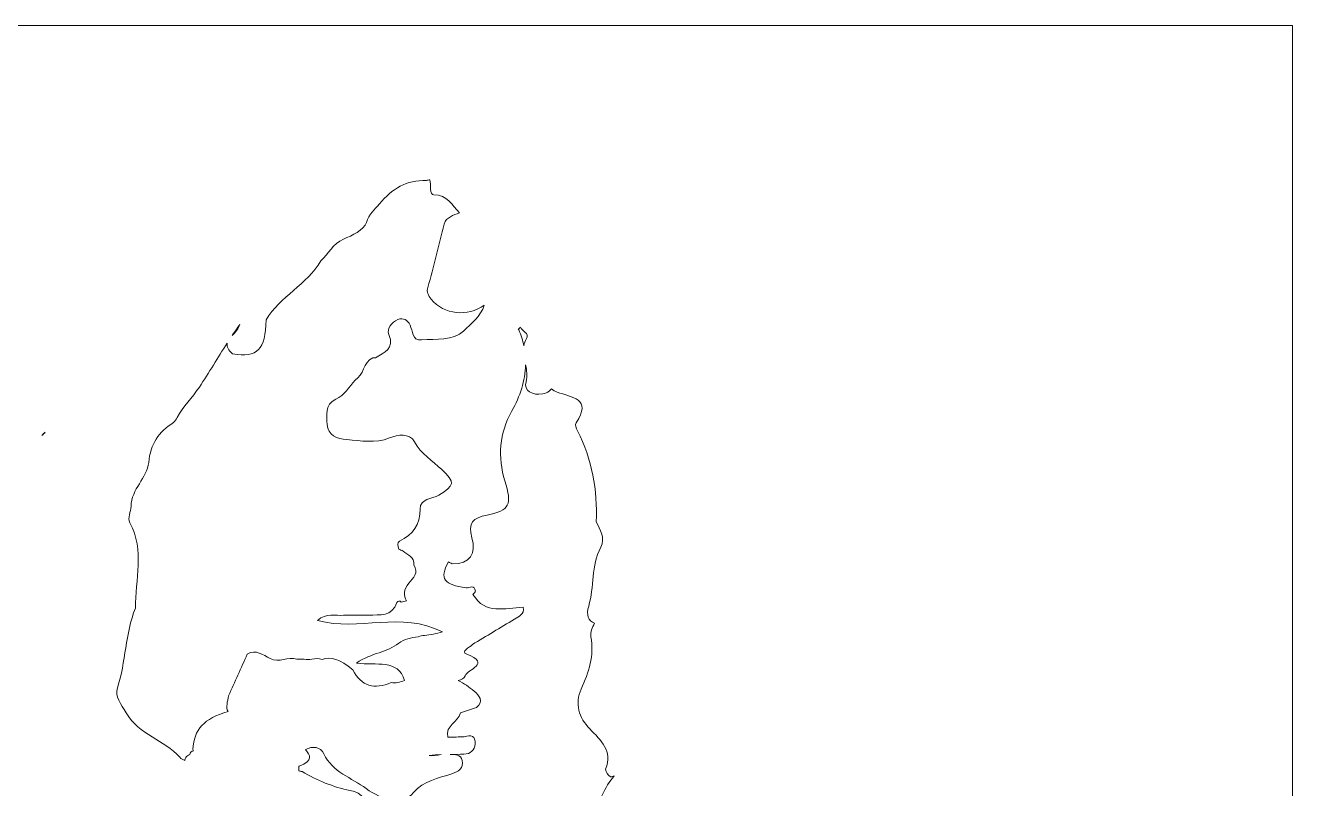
# Model space of a CAD drawing. Extents: x 0 to 4432, y -1000 to 0.
# Drawn here: x 1726.3 to 2144, y -251.6 to 0 of the extents above; entities that cross this region are included whole.
import ezdxf

# ---------------------------------------------------------------- set-up
doc = ezdxf.new("R2010")
doc.units = 0
doc.header["$MEASUREMENT"] = 0
doc.layers.add('Layer 1', color=7, linetype='Continuous')

msp = doc.modelspace()

# ---------------------------------------------------------------- linework, layer by layer
at = {"layer": 'Layer 1', "lineweight": 0}
msp.add_lwpolyline([(1144, 0), (1144, -1000), (2144, -1000), (2144, 0), (1144, 0)], dxfattribs=at)
for points, knots in [([(1756.65, -218.36), (1759.44, -209.76), (1759.11, -200.49), (1762.6, -192.09), (1762.54, -182.68), (1765.64, -173.09), (1760.74, -163.95), (1759.88, -162.36), (1761.1, -160.32), (1761.12, -158.52), (1761.2, -152.85), (1766.45, -149.2), (1766.94, -144.05), (1767.53, -137.99), (1770.21, -133.94), (1775.13, -130.93), (1775.64, -130.46), (1776.03, -129.91), (1776.3, -129.26), (1778.3, -125.6), (1781.32, -122.69), (1783.65, -119.21), (1786.83, -114.46), (1789.73, -109.51), (1792.83, -104.7), (1792.63, -105.91), (1793.2, -107.17), (1794.57, -108.28), (1802.87, -109.53), (1805.4, -106.96), (1805.63, -97.07), (1810.25, -89.3), (1819.1, -85.45), (1823.66, -77.62), (1826.29, -75.41), (1827.6, -72.01), (1831.14, -70.46), (1833.99, -69.21), (1837.86, -67.59), (1838.71, -64.94), (1839.63, -62.08), (1841.33, -60.85), (1842.99, -58.86), (1847.17, -53.84), (1851.93, -50.96), (1858.47, -51.11), (1858.86, -51.02), (1859.26, -50.94), (1859.66, -50.88), (1860.01, -52.63), (1859.44, -55.87), (1860.98, -55.84), (1865.37, -55.74), (1866.97, -59.36), (1869.37, -61.77), (1867.37, -62.66), (1865.06, -63.13), (1864.36, -65.5), (1862.32, -72.39), (1861.14, -79.51), (1858.91, -86.37), (1858.47, -87.71), (1859.13, -89.11), (1860.04, -90.23), (1864.25, -95.4), (1872.09, -96.11), (1877.56, -92.23), (1876.38, -95.88), (1873.28, -98.39), (1870.75, -100.75), (1867.21, -104.07), (1861.64, -103.28), (1856.88, -103.68), (1853.62, -103.96), (1854.05, -100.7), (1853.09, -98.77), (1852.3, -97.2), (1850.94, -96.22), (1849.11, -96.97), (1846.97, -97.85), (1845.33, -100.07), (1846.09, -101.86), (1848.17, -106.75), (1844.45, -107.73), (1841.75, -109.55), (1841.42, -109.56), (1841.1, -109.56), (1840.78, -109.57), (1837.66, -111.11), (1837.85, -115.23), (1834.98, -116.96), (1832.93, -119.12), (1831.5, -121.92), (1828.65, -123.24), (1824.82, -125.02), (1825.64, -128.69), (1825.79, -131.57), (1825.98, -135.08), (1828.99, -136.32), (1832.27, -136.53), (1836.97, -136.82), (1841.6, -137.92), (1846.34, -135.99), (1849.04, -134.9), (1852.88, -134.23), (1854.58, -137.26), (1856.81, -141.25), (1860.38, -143.53), (1863.52, -146.41), (1868.06, -150.58), (1867.81, -151.78), (1862.54, -154.82), (1860.33, -156.1), (1856.41, -156.03), (1856.41, -159.36), (1856.41, -164.64), (1854.09, -167.83), (1849.62, -170.05), (1848.84, -170.44), (1849.04, -171.71), (1849.34, -172.62), (1849.83, -172.87), (1850.33, -173.08), (1850.83, -173.27), (1852.2, -174.63), (1854.69, -175.16), (1854.32, -177.82), (1856.07, -180.44), (1854.11, -182.11), (1852.7, -183.85), (1850.96, -185.99), (1850.8, -187.9), (1851.92, -189.65), (1851.35, -189.79), (1850.78, -189.94), (1850.21, -190.09), (1849.65, -189.6), (1849.16, -189.65), (1848.73, -190.26), (1847.14, -194.97), (1843.1, -194.24), (1839.48, -194.36), (1836.72, -194.45), (1833.94, -194.25), (1831.18, -194.45), (1828.53, -194.64), (1825.51, -193.52), (1822.59, -196.14), (1836.32, -199.87), (1850.19, -192.94), (1863.73, -199.92), (1861.81, -200.46), (1859.84, -200.87), (1857.83, -201.05), (1857.09, -201.11), (1856.42, -201.29), (1855.81, -201.55), (1853.43, -201.81), (1851.21, -202.19), (1849.36, -203.65), (1845.58, -206.64), (1840.49, -206.77), (1835.41, -210.19), (1842.04, -211.05), (1849.19, -208.75), (1851.21, -215.94), (1849.8, -216.44), (1848.39, -216.92), (1846.83, -216.63), (1841.38, -218.89), (1837.01, -217.94), (1834.2, -212.39), (1829.92, -208.92), (1826.98, -207.85), (1824.07, -209.05), (1823.06, -208.69), (1821.95, -208.59), (1820.7, -208.88), (1819.06, -209.25), (1817.39, -208.65), (1815.76, -208.9), (1812.86, -207.84), (1809.87, -210.3), (1806.97, -208.65), (1804.55, -207.6), (1802.33, -205.48), (1799.38, -207.24), (1797.48, -211.88), (1795.29, -216.38), (1793.3, -220.96), (1792.94, -222.81), (1792.27, -224.78), (1793.1, -226.19), (1785.16, -228.4), (1781.82, -232.06), (1781.54, -238.63), (1781.58, -238.81), (1781.66, -238.95), (1781.73, -239.11), (1781.05, -239.26), (1780.56, -239.6), (1780.46, -240.33), (1779.97, -240.57), (1779.53, -240.89), (1779.17, -241.32), (1779, -241.63), (1778.89, -241.95), (1778.82, -242.26), (1778.21, -242.08), (1777.64, -241.81), (1777.22, -241.24), (1772.11, -235.52), (1763.86, -233.9), (1759.51, -226.57), (1757.81, -223.71), (1755.73, -221.2), (1756.65, -218.36)], [0, 0, 0, 0, 1, 1, 1, 2, 2, 2, 3, 3, 3, 4, 4, 4, 5, 5, 5, 6, 6, 6, 7, 7, 7, 8, 8, 8, 9, 9, 9, 10, 10, 10, 11, 11, 11, 12, 12, 12, 13, 13, 13, 14, 14, 14, 15, 15, 15, 16, 16, 16, 17, 17, 17, 18, 18, 18, 19, 19, 19, 20, 20, 20, 21, 21, 21, 22, 22, 22, 23, 23, 23, 24, 24, 24, 25, 25, 25, 26, 26, 26, 27, 27, 27, 28, 28, 28, 29, 29, 29, 30, 30, 30, 31, 31, 31, 32, 32, 32, 33, 33, 33, 34, 34, 34, 35, 35, 35, 36, 36, 36, 37, 37, 37, 38, 38, 38, 39, 39, 39, 40, 40, 40, 41, 41, 41, 42, 42, 42, 43, 43, 43, 44, 44, 44, 45, 45, 45, 46, 46, 46, 47, 47, 47, 48, 48, 48, 49, 49, 49, 50, 50, 50, 51, 51, 51, 52, 52, 52, 53, 53, 53, 54, 54, 54, 55, 55, 55, 56, 56, 56, 57, 57, 57, 58, 58, 58, 59, 59, 59, 60, 60, 60, 61, 61, 61, 62, 62, 62, 63, 63, 63, 64, 64, 64, 65, 65, 65, 66, 66, 66, 67, 67, 67, 68, 68, 68, 69, 69, 69, 70, 70, 70, 71, 71, 71, 72, 72, 72, 72]), ([(1797.01, -98.59), (1796.49, -99.89), (1795.69, -101.09), (1794.48, -102.18), (1795.3, -100.97), (1796.15, -99.77), (1797.01, -98.59)], [0, 0, 0, 0, 1, 1, 1, 2, 2, 2, 2]), ([(1889.49, -99.43), (1889.92, -100.87), (1892.58, -101.42), (1891.49, -103.24), (1891.02, -104.03), (1890.75, -104.82), (1890.6, -105.6), (1890.23, -103.86), (1889.68, -102.1), (1888.94, -100.32), (1888.88, -100.27), (1888.81, -100.22), (1888.73, -100.18), (1888.99, -99.93), (1889.24, -99.68), (1889.49, -99.43)], [0, 0, 0, 0, 1, 1, 1, 2, 2, 2, 3, 3, 3, 4, 4, 4, 5, 5, 5, 5]), ([(1884.34, -150.16), (1881.93, -142.31), (1882.57, -134.36), (1886.57, -127.24), (1889.41, -122.17), (1891.05, -117.11), (1891.19, -111.93), (1891.55, -113.74), (1891.83, -115.57), (1891.32, -117.44), (1890.5, -120.47), (1893.49, -122.09), (1896.81, -121.42), (1898.06, -121.16), (1899.1, -120.7), (1899.69, -119.8), (1900.28, -120.24), (1900.9, -120.64), (1901.6, -120.9), (1906.35, -122.61), (1913.23, -122.97), (1907.8, -130.99), (1907.33, -131.68), (1907.83, -132.79), (1908.27, -133.62), (1913.2, -143.04), (1914.77, -153.15), (1914.48, -163.64), (1915.69, -166.31), (1917.57, -168.93), (1915.93, -172.03), (1912.73, -178.12), (1913.83, -185.06), (1911.97, -191.43), (1911.14, -194.3), (1911.75, -196.38), (1913.93, -197.05), (1913.19, -198.48), (1912.43, -199.92), (1912.71, -201.53), (1913.8, -207.72), (1912.06, -213.19), (1909.5, -218.75), (1907.3, -223.52), (1908.72, -228.19), (1912.34, -231.9), (1915.99, -235.64), (1919.94, -239.1), (1917.56, -245.14), (1917.79, -246.17), (1918.21, -247.08), (1919.13, -247.69), (1919.57, -247.62), (1919.99, -247.49), (1920.41, -247.36), (1917.2, -251.14), (1915.08, -255.83), (1913.82, -261.41), (1911.45, -271.97), (1905.62, -282.62), (1919.04, -290.13), (1919.28, -290.27), (1919.34, -290.3), (1919.33, -290.32), (1918.95, -290.29), (1918.57, -290.28), (1918.18, -290.27), (1913.2, -291.83), (1911.8, -295.19), (1913.33, -299.99), (1914.53, -303.77), (1915.11, -307.63), (1915.12, -311.59), (1917.93, -316.2), (1922.72, -318.86), (1927.03, -323.37), (1916.91, -318.66), (1915.66, -318.27), (1910.18, -324.25), (1909.64, -323.06), (1908.39, -322.29), (1906.55, -321.91), (1901.06, -320.75), (1899.07, -317.25), (1899.16, -311.9), (1899.2, -309.15), (1898.18, -306.47), (1897.64, -303.76), (1897.21, -301.59), (1895.8, -300.12), (1893.9, -299.06), (1891.86, -297.92), (1886.72, -301.48), (1888.06, -294.92), (1888.35, -293.5), (1885.28, -293.11), (1883.36, -293.12), (1880.15, -293.14), (1877.47, -294.18), (1875.11, -295.67), (1876.11, -294.69), (1876.66, -293.35), (1876.03, -291.17), (1875.6, -290.6), (1875.05, -290.18), (1874.37, -289.95), (1871.96, -289.29), (1869.39, -289.78), (1866.99, -289.06), (1865.11, -288.31), (1863.63, -289.73), (1861.93, -289.98), (1859.44, -290.36), (1857, -291.24), (1854.44, -290.52), (1850.52, -289.42), (1847.42, -282.56), (1850.25, -281.11), (1857.46, -277.41), (1855.51, -271.18), (1855.47, -265.39), (1851.35, -262.16), (1847.19, -264.91), (1843.04, -265.27), (1839.05, -265.63), (1835.72, -265.47), (1837.88, -259.76), (1839.44, -255.65), (1837.51, -252.95), (1833.36, -252.17), (1827.65, -251.09), (1822.48, -248.8), (1817.51, -245.93), (1817.15, -245.88), (1816.8, -245.81), (1816.45, -245.74), (1816.37, -244.87), (1816.35, -244.18), (1816.55, -244.11), (1821.39, -242.36), (1820.15, -240.53), (1818.59, -238.72), (1820.99, -237.38), (1823.62, -237.8), (1824.65, -240.05), (1827.52, -246.3), (1833.85, -247.89), (1838.61, -251.55), (1843.64, -255.42), (1851.11, -256.64), (1854.16, -253), (1857.73, -248.75), (1862.41, -248.26), (1866.88, -246.66), (1868.93, -245.91), (1870.9, -244.94), (1870.27, -242.3), (1869.76, -240.14), (1867.94, -240.37), (1866.29, -240.32), (1867.79, -240.3), (1869.33, -240.28), (1870.87, -240.22), (1872.94, -240.14), (1874.45, -238.9), (1874.55, -236.8), (1874.68, -234.29), (1873.26, -233.56), (1870.97, -234.53), (1869.16, -234.55), (1867.34, -234.56), (1865.52, -234.57), (1865.52, -234.57), (1865.52, -234.57), (1865.52, -234.57), (1864.66, -230.74), (1868.93, -229.6), (1869.71, -226.62), (1869.71, -226.62), (1869.71, -226.62), (1869.71, -226.62), (1871.47, -226.04), (1873.23, -225.45), (1874.98, -224.87), (1877.43, -222.66), (1876.04, -221), (1874.17, -219.44), (1872.55, -218.08), (1870.85, -216.82), (1868.91, -215.97), (1869.92, -215.6), (1870.98, -215.35), (1871.23, -214.39), (1871.82, -212.21), (1880.09, -210.51), (1871.76, -207.23), (1869.61, -206.38), (1872.71, -205.05), (1873.62, -204.07), (1878.24, -201.29), (1882.86, -198.51), (1887.48, -195.73), (1887.48, -195.73), (1887.48, -195.73), (1887.48, -195.73), (1887.48, -195.73), (1887.48, -195.73), (1887.48, -195.73), (1888.85, -194.73), (1890.9, -194.21), (1890.34, -191.76), (1884.38, -191.98), (1877.9, -194.41), (1873.83, -187.55), (1874.11, -187.2), (1874.66, -186.83), (1874.63, -186.51), (1874.43, -184.1), (1872.7, -185.54), (1871.61, -185.4), (1864.26, -184.48), (1862.66, -182.37), (1865.77, -176.86), (1866.16, -177.04), (1866.55, -177.24), (1866.93, -177.46), (1873.04, -177.62), (1874.9, -174), (1873.49, -168.92), (1872.1, -163.93), (1873.83, -162.37), (1878.46, -161.43), (1886.04, -159.9), (1886.71, -157.86), (1884.34, -150.16)], [0, 0, 0, 0, 1, 1, 1, 2, 2, 2, 3, 3, 3, 4, 4, 4, 5, 5, 5, 6, 6, 6, 7, 7, 7, 8, 8, 8, 9, 9, 9, 10, 10, 10, 11, 11, 11, 12, 12, 12, 13, 13, 13, 14, 14, 14, 15, 15, 15, 16, 16, 16, 17, 17, 17, 18, 18, 18, 19, 19, 19, 20, 20, 20, 21, 21, 21, 22, 22, 22, 23, 23, 23, 24, 24, 24, 25, 25, 25, 26, 26, 26, 27, 27, 27, 28, 28, 28, 29, 29, 29, 30, 30, 30, 31, 31, 31, 32, 32, 32, 33, 33, 33, 34, 34, 34, 35, 35, 35, 36, 36, 36, 37, 37, 37, 38, 38, 38, 39, 39, 39, 40, 40, 40, 41, 41, 41, 42, 42, 42, 43, 43, 43, 44, 44, 44, 45, 45, 45, 46, 46, 46, 47, 47, 47, 48, 48, 48, 49, 49, 49, 50, 50, 50, 51, 51, 51, 52, 52, 52, 53, 53, 53, 54, 54, 54, 55, 55, 55, 56, 56, 56, 57, 57, 57, 58, 58, 58, 59, 59, 59, 60, 60, 60, 61, 61, 61, 62, 62, 62, 63, 63, 63, 64, 64, 64, 65, 65, 65, 66, 66, 66, 67, 67, 67, 68, 68, 68, 69, 69, 69, 70, 70, 70, 71, 71, 71, 72, 72, 72, 73, 73, 73, 74, 74, 74, 75, 75, 75, 76, 76, 76, 77, 77, 77, 78, 78, 78, 78]), ([(1732.86, -134.12), (1732.49, -134.47), (1732.12, -134.82), (1731.76, -135.18), (1732.08, -134.69), (1732.44, -134.32), (1732.86, -134.12)], [0, 0, 0, 0, 1, 1, 1, 2, 2, 2, 2]), ([(1859.41, -240.62), (1860.62, -240.48), (1861.97, -240.41), (1863.39, -240.37), (1861.84, -240.57), (1860.42, -240.94), (1859.41, -240.62)], [0, 0, 0, 0, 1, 1, 1, 2, 2, 2, 2])]:
    msp.add_open_spline(points, degree=3, knots=knots, dxfattribs=at)

doc.saveas('drawing.dxf')
